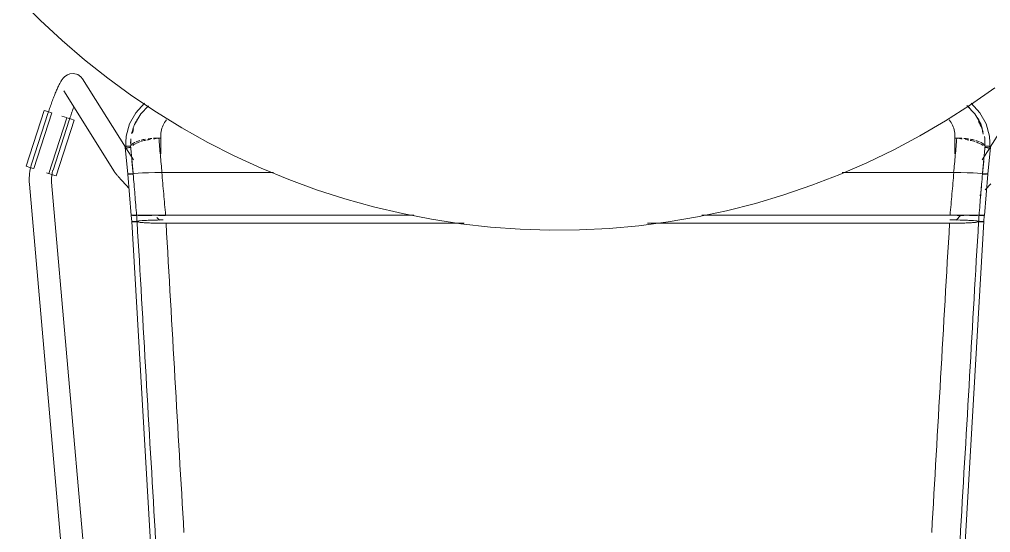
# Model space of a CAD drawing. Header units: millimetres. Extents: x 155927 to 326028, y -36033 to 97293.
# Drawn here: x 227357 to 227880, y 30797 to 31073 of the extents above; entities that cross this region are included whole.
import ezdxf

# ---------------------------------------------------------------- set-up
doc = ezdxf.new("R2010")
doc.units = ezdxf.units.MM
doc.header["$MEASUREMENT"] = 0
doc.layers.add('I-FURN', color=8, linetype='CONTINUOUS', lineweight=9)

msp = doc.modelspace()

# ---------------------------------------------------------------- linework, layer by layer
at = {"layer": 'I-FURN'}
for p, q in [((227357.05, 31083.92), (227368.31, 31072.54)), ((227368.31, 31072.54), (227380, 31061.63)), ((227380, 31061.63), (227392.13, 31051.19)), ((227392.13, 31051.19), (227404.66, 31041.25)), ((227386.24, 31043.79), (227384.27, 31043.62)), ((227388.47, 31043.2), (227386.24, 31043.79)), ((227378.96, 31038.74), (227378.73, 31038.31)), ((227379.19, 31039.15), (227378.96, 31038.74)), ((227379.42, 31039.55), (227379.19, 31039.15)), ((227379.67, 31039.94), (227379.42, 31039.55)), ((227379.92, 31040.33), (227379.67, 31039.94)), ((227380.2, 31040.72), (227379.92, 31040.33)), ((227380.51, 31041.12), (227380.2, 31040.72)), ((227380.88, 31041.55), (227380.51, 31041.12)), ((227381.35, 31042.01), (227380.88, 31041.55)), ((227381.97, 31042.53), (227381.35, 31042.01)), ((227382.89, 31043.1), (227381.97, 31042.53)), ((227384.27, 31043.62), (227382.89, 31043.1)), ((227390.2, 31041.98), (227388.47, 31043.2)), ((227390.2, 31041.98), (227391.09, 31040.86)), ((227414.13, 31004.09), (227391.09, 31040.86)), ((227404.66, 31041.25), (227417.58, 31031.81)), ((227902.88, 31040.86), (227879.85, 31004.09)), ((227376.61, 31033.73), (227376.36, 31033.13)), ((227376.85, 31034.31), (227376.61, 31033.73)), ((227377.09, 31034.87), (227376.85, 31034.31)), ((227377.33, 31035.41), (227377.09, 31034.87)), ((227377.57, 31035.94), (227377.33, 31035.41)), ((227377.81, 31036.45), (227377.57, 31035.94)), ((227378.04, 31036.94), (227377.81, 31036.45)), ((227378.27, 31037.42), (227378.04, 31036.94)), ((227378.5, 31037.87), (227378.27, 31037.42)), ((227378.73, 31038.31), (227378.5, 31037.87)), ((227380.93, 31034.49), (227408.23, 30990.9)), ((227869.27, 31026.93), (227882.39, 31036.09)), ((227374.59, 31028.57), (227374.34, 31027.87)), ((227374.85, 31029.26), (227374.59, 31028.57)), ((227375.1, 31029.94), (227374.85, 31029.26)), ((227375.35, 31030.6), (227375.1, 31029.94)), ((227375.61, 31031.26), (227375.35, 31030.6)), ((227375.86, 31031.9), (227375.61, 31031.26)), ((227376.11, 31032.52), (227375.86, 31031.9)), ((227376.36, 31033.13), (227376.11, 31032.52)), ((227417.58, 31031.81), (227430.87, 31022.9)), ((227360.72, 30993.88), (227370.41, 31023.89)), ((227370.41, 31023.89), (227372.37, 31023.26)), ((227372.37, 31023.26), (227374.34, 31022.62)), ((227372.83, 31023.53), (227372.58, 31022.79)), ((227373.08, 31024.27), (227372.83, 31023.53)), ((227373.32, 31025), (227373.08, 31024.27)), ((227373.58, 31025.73), (227373.32, 31025)), ((227373.83, 31026.45), (227373.58, 31025.73)), ((227374.08, 31027.16), (227373.83, 31026.45)), ((227374.34, 31027.87), (227374.08, 31027.16)), ((227385.35, 31023.04), (227385.11, 31022.37)), ((227385.59, 31023.7), (227385.35, 31023.04)), ((227385.82, 31024.34), (227385.59, 31023.7)), ((227386.06, 31024.98), (227385.82, 31024.34)), ((227386.29, 31025.6), (227386.06, 31024.98)), ((227419.73, 31022.67), (227424.47, 31027.82)), ((227422.41, 31022.09), (227426.49, 31026.36)), ((227430.87, 31022.9), (227444.5, 31014.52)), ((227855.79, 31018.31), (227869.27, 31026.93)), ((227871.56, 31022.09), (227867.3, 31026.56)), ((227874.25, 31022.67), (227869.5, 31027.82)), ((227372.44, 31022.33), (227363.72, 30995.52)), ((227364.77, 30992.58), (227374.46, 31022.58)), ((227372.58, 31022.79), (227372.44, 31022.33)), ((227382.53, 31019.98), (227372.84, 30989.97)), ((227375.14, 30991.81), (227383.85, 31018.63)), ((227376.88, 30988.67), (227386.57, 31018.67)), ((227382.43, 31020.01), (227379.95, 31020.81)), ((227382.64, 31019.94), (227384.62, 31019.3)), ((227383.96, 31018.95), (227383.85, 31018.63)), ((227384.18, 31019.65), (227383.96, 31018.95)), ((227384.41, 31020.34), (227384.18, 31019.65)), ((227384.65, 31021.02), (227384.41, 31020.34)), ((227384.62, 31019.3), (227386.57, 31018.67)), ((227384.88, 31021.7), (227384.65, 31021.02)), ((227385.11, 31022.37), (227384.88, 31021.7)), ((227416.34, 31016.66), (227419.73, 31022.67)), ((227419.05, 31016.26), (227422.41, 31022.09)), ((227841.98, 31010.23), (227855.79, 31018.31)), ((227874.93, 31016.26), (227871.56, 31022.09)), ((227877.64, 31016.66), (227874.25, 31022.67)), ((227414.47, 31010.14), (227416.34, 31016.66)), ((227444.5, 31014.52), (227458.46, 31006.7)), ((227879.51, 31010.14), (227877.64, 31016.66)), ((227414.18, 31003.23), (227414.47, 31010.14)), ((227432.13, 31009.02), (227433.18, 31009.02)), ((227433.12, 31010.26), (227433.12, 31000.51)), ((227827.86, 31002.71), (227841.98, 31010.23)), ((227860.8, 31009.02), (227861.85, 31009.02)), ((227860.85, 31000.51), (227860.85, 31010.26)), ((227879.8, 31003.23), (227879.51, 31010.14)), ((227414.06, 31004.13), (227415.48, 30989.63)), ((227418.4, 30997.27), (227414.36, 31003.72)), ((227458.46, 31006.7), (227472.72, 30999.45)), ((227813.45, 30995.77), (227827.86, 31002.71)), ((227879.62, 31003.72), (227875.58, 30997.27)), ((227879.92, 31004.13), (227878.5, 30989.63)), ((227472.72, 30999.45), (227487.25, 30992.76)), ((227362.68, 30993.25), (227360.72, 30993.88)), ((227362.86, 30992.21), (227362.67, 30991.08)), ((227364.65, 30992.62), (227362.68, 30993.25)), ((227363.11, 30993.32), (227362.86, 30992.21)), ((227363.39, 30994.43), (227363.11, 30993.32)), ((227363.72, 30995.52), (227363.39, 30994.43)), ((227374.94, 30991.15), (227375.13, 30991.79)), ((227375.13, 30991.79), (227375.14, 30991.81)), ((227487.25, 30992.76), (227502.05, 30986.67)), ((227798.77, 30989.4), (227813.45, 30995.77)), ((227362.34, 30987.67), (227362.33, 30986.53)), ((227362.33, 30986.53), (227362.36, 30985.39)), ((227362.41, 30988.81), (227362.34, 30987.67)), ((227362.51, 30989.95), (227362.41, 30988.81)), ((227362.67, 30991.08), (227362.51, 30989.95)), ((227372.74, 30990), (227371.58, 30990.38)), ((227374.93, 30989.3), (227372.95, 30989.93)), ((227374.33, 30986.57), (227374.34, 30987.23)), ((227374.35, 30985.91), (227374.33, 30986.57)), ((227374.34, 30987.23), (227374.37, 30987.9)), ((227374.37, 30987.9), (227374.43, 30988.55)), ((227374.43, 30988.55), (227374.52, 30989.21)), ((227374.52, 30989.21), (227374.63, 30989.86)), ((227374.63, 30989.86), (227374.77, 30990.51)), ((227374.77, 30990.51), (227374.94, 30991.15)), ((227376.88, 30988.67), (227374.93, 30989.3)), ((227408.23, 30990.9), (227408.45, 30990.58)), ((227408.45, 30990.58), (227408.63, 30990.32)), ((227408.63, 30990.32), (227408.8, 30990.09)), ((227408.8, 30990.09), (227408.98, 30989.87)), ((227408.98, 30989.87), (227409.16, 30989.65)), ((227409.16, 30989.65), (227409.35, 30989.42)), ((227409.35, 30989.42), (227409.55, 30989.18)), ((227409.55, 30989.18), (227409.76, 30988.92)), ((227409.76, 30988.92), (227409.99, 30988.66)), ((227409.99, 30988.66), (227410.23, 30988.38)), ((227410.23, 30988.38), (227410.49, 30988.08)), ((227410.49, 30988.08), (227410.77, 30987.77)), ((227410.77, 30987.77), (227411.05, 30987.45)), ((227411.05, 30987.45), (227411.35, 30987.11)), ((227411.35, 30987.11), (227411.67, 30986.76)), ((227411.67, 30986.76), (227412, 30986.4)), ((227412, 30986.4), (227412.34, 30986.02)), ((227415.48, 30989.64), (227415.55, 30989.66)), ((227415.55, 30989.66), (227415.48, 30989.64)), ((227415.48, 30989.63), (227417.31, 30967.43)), ((227415.55, 30989.61), (227415.48, 30989.63)), ((227415.48, 30989.63), (227415.54, 30989.61)), ((227415.54, 30989.61), (227415.73, 30989.59)), ((227415.74, 30989.69), (227415.55, 30989.66)), ((227415.74, 30989.59), (227415.55, 30989.61)), ((227415.73, 30989.59), (227416.02, 30989.56)), ((227416.03, 30989.71), (227415.74, 30989.69)), ((227415.74, 30989.69), (227416.04, 30989.71)), ((227416.03, 30989.56), (227415.74, 30989.59)), ((227416.02, 30989.56), (227416.41, 30989.55)), ((227416.42, 30989.72), (227416.03, 30989.71)), ((227416.41, 30989.55), (227416.03, 30989.56)), ((227416.04, 30989.71), (227416.42, 30989.72)), ((227416.41, 30989.55), (227416.86, 30989.54)), ((227416.86, 30989.54), (227416.41, 30989.55)), ((227416.87, 30989.73), (227416.42, 30989.72)), ((227416.42, 30989.72), (227416.88, 30989.73)), ((227416.86, 30989.54), (227417.35, 30989.53)), ((227417.35, 30989.53), (227416.86, 30989.54)), ((227417.36, 30989.74), (227416.87, 30989.73)), ((227416.88, 30989.73), (227417.37, 30989.74)), ((227417.86, 30989.74), (227417.36, 30989.74)), ((227417.37, 30989.74), (227417.86, 30989.74)), ((227417.85, 30989.53), (227418.32, 30989.54)), ((227418.32, 30989.54), (227417.85, 30989.53)), ((227418.33, 30989.73), (227417.86, 30989.74)), ((227417.86, 30989.74), (227418.33, 30989.73)), ((227418.33, 30989.73), (227419.22, 30989.92)), ((227419.22, 30989.92), (227418.33, 30989.73)), ((227419.22, 30989.92), (227420.94, 30990.1)), ((227420.96, 30990.1), (227419.22, 30989.92)), ((227420.96, 30990.1), (227423.39, 30990.25)), ((227423.44, 30990.25), (227420.96, 30990.1)), ((227423.43, 30990.25), (227426.47, 30990.36)), ((227426.54, 30990.37), (227423.44, 30990.25)), ((227426.47, 30990.36), (227426.49, 30990.36)), ((227426.53, 30990.37), (227429.97, 30990.44)), ((227429.97, 30990.44), (227426.54, 30990.37)), ((227433.83, 30990.47), (227430.07, 30990.44)), ((227430.07, 30990.44), (227433.71, 30990.47)), ((227493.95, 30990.47), (227433.83, 30990.47)), ((227433.83, 30990.47), (227493.95, 30990.47)), ((227502.05, 30986.67), (227517.07, 30981.17)), ((227783.85, 30983.63), (227798.77, 30989.4)), ((227860.15, 30990.47), (227800.03, 30990.47)), ((227800.03, 30990.47), (227860.15, 30990.47)), ((227863.91, 30990.44), (227860.15, 30990.47)), ((227860.27, 30990.47), (227863.91, 30990.44)), ((227864, 30990.44), (227867.44, 30990.37)), ((227867.44, 30990.37), (227864.01, 30990.44)), ((227870.54, 30990.25), (227867.44, 30990.37)), ((227867.51, 30990.36), (227870.54, 30990.25)), ((227873.02, 30990.1), (227870.54, 30990.25)), ((227870.58, 30990.25), (227873.02, 30990.1)), ((227874.76, 30989.92), (227873.02, 30990.1)), ((227873.04, 30990.1), (227874.76, 30989.92)), ((227874.76, 30989.92), (227875.64, 30989.73)), ((227875.65, 30989.73), (227874.76, 30989.92)), ((227875.64, 30989.73), (227876.11, 30989.74)), ((227876.12, 30989.74), (227875.65, 30989.73)), ((227875.66, 30989.54), (227876.13, 30989.53)), ((227876.13, 30989.53), (227875.66, 30989.54)), ((227876.11, 30989.74), (227876.61, 30989.74)), ((227876.61, 30989.74), (227876.12, 30989.74)), ((227876.13, 30989.53), (227876.63, 30989.53)), ((227876.63, 30989.53), (227876.13, 30989.53)), ((227877.11, 30989.73), (227876.61, 30989.74)), ((227876.61, 30989.74), (227877.1, 30989.73)), ((227876.63, 30989.53), (227877.12, 30989.54)), ((227877.12, 30989.54), (227876.63, 30989.53)), ((227878.49, 30989.63), (227876.67, 30967.43)), ((227877.1, 30989.73), (227877.55, 30989.72)), ((227877.56, 30989.72), (227877.11, 30989.73)), ((227877.12, 30989.54), (227877.57, 30989.55)), ((227877.57, 30989.55), (227877.12, 30989.54)), ((227877.55, 30989.72), (227877.94, 30989.71)), ((227877.94, 30989.71), (227877.56, 30989.72)), ((227878.24, 30989.69), (227877.94, 30989.71)), ((227877.94, 30989.71), (227878.23, 30989.69)), ((227877.95, 30989.56), (227878.24, 30989.59)), ((227878.24, 30989.59), (227877.95, 30989.56)), ((227878.43, 30989.66), (227878.24, 30989.69)), ((227878.24, 30989.59), (227878.43, 30989.61)), ((227878.43, 30989.61), (227878.24, 30989.59)), ((227878.42, 30989.66), (227878.49, 30989.64)), ((227878.5, 30989.64), (227878.43, 30989.66)), ((227878.49, 30989.63), (227878.43, 30989.61)), ((227878.43, 30989.61), (227878.5, 30989.63)), ((227362.36, 30985.39), (227362.43, 30984.25)), ((227362.43, 30984.25), (227362.44, 30984.2)), ((227362.44, 30984.2), (227401.39, 30540.88)), ((227374.39, 30985.25), (227374.35, 30985.91)), ((227411.69, 30560.75), (227374.39, 30985.25)), ((227412.34, 30986.02), (227412.7, 30985.63)), ((227412.7, 30985.63), (227413.07, 30985.23)), ((227413.07, 30985.23), (227413.45, 30984.82)), ((227413.45, 30984.82), (227413.84, 30984.39)), ((227413.84, 30984.39), (227414.24, 30983.96)), ((227414.24, 30983.96), (227414.65, 30983.51)), ((227414.65, 30983.51), (227415.08, 30983.06)), ((227415.08, 30983.06), (227415.51, 30982.6)), ((227415.51, 30982.6), (227415.95, 30982.12)), ((227517.07, 30981.17), (227532.3, 30976.28)), ((227768.71, 30978.46), (227783.85, 30983.63)), ((227877.58, 30981.65), (227877.12, 30981.16)), ((227878.03, 30982.12), (227877.58, 30981.65)), ((227878.47, 30982.6), (227878.03, 30982.12)), ((227878.9, 30983.06), (227878.47, 30982.6)), ((227879.32, 30983.51), (227878.9, 30983.06)), ((227879.73, 30983.96), (227879.32, 30983.51)), ((227880.14, 30984.39), (227879.73, 30983.96)), ((227532.3, 30976.28), (227547.72, 30972)), ((227753.37, 30973.89), (227768.71, 30978.46)), ((227874.76, 30978.68), (227874.28, 30978.17)), ((227547.72, 30972), (227563.29, 30968.34)), ((227737.87, 30969.95), (227753.37, 30973.89)), ((227417.31, 30967.43), (227417.38, 30967.44)), ((227417.37, 30967.44), (227417.31, 30967.43)), ((227417.58, 30964.08), (227417.31, 30967.43)), ((227417.38, 30967.43), (227417.31, 30967.43)), ((227417.31, 30967.43), (227417.37, 30967.43)), ((227417.85, 30967.44), (227417.56, 30967.44)), ((227417.57, 30967.44), (227417.86, 30967.44)), ((227418.24, 30967.44), (227417.85, 30967.44)), ((227417.86, 30967.44), (227418.24, 30967.44)), ((227418.25, 30967.43), (227417.86, 30967.43)), ((227417.86, 30967.43), (227418.24, 30967.43)), ((227418.24, 30967.44), (227418.69, 30967.44)), ((227418.69, 30967.44), (227418.24, 30967.44)), ((227418.24, 30967.43), (227418.69, 30967.43)), ((227418.7, 30967.43), (227418.25, 30967.43)), ((227418.69, 30967.44), (227419.18, 30967.44)), ((227419.18, 30967.44), (227418.69, 30967.44)), ((227418.69, 30967.43), (227419.19, 30967.43)), ((227419.19, 30967.43), (227418.7, 30967.43)), ((227419.18, 30967.44), (227419.68, 30967.44)), ((227419.68, 30967.44), (227419.18, 30967.44)), ((227419.68, 30967.43), (227419.19, 30967.43)), ((227419.19, 30967.43), (227419.68, 30967.43)), ((227419.68, 30967.44), (227420.15, 30967.44)), ((227420.15, 30967.44), (227419.68, 30967.44)), ((227420.15, 30967.43), (227419.68, 30967.43)), ((227419.68, 30967.43), (227420.15, 30967.43)), ((227420.15, 30967.44), (227421.04, 30967.46)), ((227421.03, 30967.46), (227420.15, 30967.44)), ((227422.78, 30967.47), (227421.03, 30967.46)), ((227421.04, 30967.46), (227422.78, 30967.47)), ((227422.8, 30967.4), (227421.05, 30967.41)), ((227421.05, 30967.41), (227422.8, 30967.4)), ((227425.28, 30967.48), (227422.78, 30967.47)), ((227422.79, 30967.47), (227425.28, 30967.48)), ((227425.3, 30967.39), (227422.8, 30967.4)), ((227422.8, 30967.4), (227425.3, 30967.39)), ((227428.42, 30967.49), (227425.28, 30967.48)), ((227425.29, 30967.48), (227428.42, 30967.49)), ((227428.43, 30967.38), (227425.3, 30967.39)), ((227425.3, 30967.39), (227428.42, 30967.38)), ((227428.42, 30967.49), (227431.98, 30967.5)), ((227431.98, 30967.5), (227428.42, 30967.49)), ((227431.08, 30966.35), (227432.55, 30964.82)), ((227435.77, 30967.5), (227431.98, 30967.5)), ((227435.76, 30967.37), (227431.98, 30967.37)), ((227431.98, 30967.37), (227435.76, 30967.37)), ((227431.99, 30967.5), (227435.77, 30967.5)), ((227435.77, 30967.5), (227569.51, 30967.5)), ((227569.51, 30967.5), (227435.77, 30967.5)), ((227563.29, 30968.34), (227579, 30965.31)), ((227579, 30965.31), (227594.82, 30962.9)), ((227706.45, 30963.93), (227722.22, 30966.62)), ((227722.22, 30966.62), (227737.87, 30969.95)), ((227724.57, 30967.5), (227858.2, 30967.5)), ((227858.2, 30967.5), (227724.57, 30967.5)), ((227858.2, 30967.5), (227861.99, 30967.5)), ((227861.99, 30967.5), (227858.2, 30967.5)), ((227861.43, 30964.82), (227864, 30967.49)), ((227861.99, 30967.5), (227865.56, 30967.49)), ((227865.56, 30967.49), (227861.99, 30967.5)), ((227865.55, 30967.38), (227861.99, 30967.37)), ((227862, 30967.37), (227865.55, 30967.38)), ((227865.56, 30967.49), (227868.69, 30967.48)), ((227868.69, 30967.48), (227865.56, 30967.49)), ((227871.17, 30967.4), (227868.67, 30967.39)), ((227868.68, 30967.39), (227871.18, 30967.4)), ((227868.69, 30967.48), (227871.19, 30967.47)), ((227871.2, 30967.47), (227868.69, 30967.48)), ((227872.92, 30967.41), (227871.17, 30967.4)), ((227871.18, 30967.4), (227872.93, 30967.41)), ((227871.2, 30967.47), (227872.94, 30967.46)), ((227872.94, 30967.46), (227871.2, 30967.47)), ((227872.94, 30967.46), (227873.83, 30967.44)), ((227873.83, 30967.44), (227872.94, 30967.46)), ((227874.29, 30967.43), (227873.82, 30967.43)), ((227873.82, 30967.43), (227874.29, 30967.43)), ((227873.83, 30967.44), (227874.3, 30967.44)), ((227874.3, 30967.44), (227873.83, 30967.44)), ((227874.79, 30967.43), (227874.29, 30967.43)), ((227874.29, 30967.43), (227874.79, 30967.43)), ((227874.3, 30967.44), (227874.8, 30967.44)), ((227874.8, 30967.44), (227874.3, 30967.44)), ((227875.28, 30967.43), (227874.79, 30967.43)), ((227874.79, 30967.43), (227875.28, 30967.43)), ((227874.8, 30967.44), (227875.29, 30967.44)), ((227875.29, 30967.44), (227874.8, 30967.44)), ((227875.73, 30967.43), (227875.28, 30967.43)), ((227875.28, 30967.43), (227875.73, 30967.43)), ((227875.29, 30967.44), (227875.74, 30967.44)), ((227875.74, 30967.44), (227875.29, 30967.44)), ((227876.11, 30967.43), (227875.73, 30967.43)), ((227875.73, 30967.43), (227876.12, 30967.43)), ((227875.74, 30967.44), (227876.12, 30967.44)), ((227876.12, 30967.44), (227875.74, 30967.44)), ((227876.41, 30967.43), (227876.11, 30967.43)), ((227876.12, 30967.44), (227876.41, 30967.44)), ((227876.42, 30967.44), (227876.12, 30967.44)), ((227876.12, 30967.43), (227876.41, 30967.43)), ((227876.4, 30964.08), (227876.66, 30967.43)), ((227876.41, 30967.44), (227876.6, 30967.44)), ((227876.6, 30967.43), (227876.41, 30967.43)), ((227876.41, 30967.43), (227876.6, 30967.43)), ((227876.6, 30967.44), (227876.42, 30967.44)), ((227876.6, 30967.44), (227876.66, 30967.43)), ((227876.67, 30967.43), (227876.6, 30967.44)), ((227876.66, 30967.43), (227876.6, 30967.43)), ((227876.6, 30967.43), (227876.67, 30967.43)), ((227417.65, 30964.1), (227417.58, 30964.08)), ((227417.58, 30964.08), (227436.87, 30632.17)), ((227417.58, 30964.08), (227417.65, 30964.05)), ((227417.84, 30964.13), (227417.65, 30964.1)), ((227417.65, 30964.05), (227417.84, 30964.02)), ((227418.14, 30964.15), (227417.84, 30964.13)), ((227417.84, 30964.02), (227418.13, 30964)), ((227418.13, 30964), (227418.51, 30963.98)), ((227418.52, 30964.17), (227418.14, 30964.15)), ((227418.51, 30963.98), (227418.96, 30963.97)), ((227418.97, 30964.18), (227418.52, 30964.17)), ((227418.96, 30963.97), (227419.45, 30963.96)), ((227419.46, 30964.19), (227418.97, 30964.18)), ((227419.45, 30963.96), (227419.95, 30963.97)), ((227419.96, 30964.18), (227419.46, 30964.19)), ((227419.95, 30963.97), (227420.42, 30963.98)), ((227420.43, 30964.17), (227419.96, 30964.18)), ((227420.42, 30963.98), (227421.31, 30963.77)), ((227421.33, 30964.39), (227420.43, 30964.17)), ((227421.31, 30963.77), (227423.06, 30963.57)), ((227423.08, 30964.58), (227421.33, 30964.39)), ((227423.06, 30963.57), (227425.56, 30963.41)), ((227425.57, 30964.74), (227423.08, 30964.58)), ((227425.56, 30963.41), (227428.69, 30963.29)), ((227428.69, 30964.86), (227425.57, 30964.74)), ((227432.24, 30964.94), (227428.69, 30964.86)), ((227428.69, 30963.29), (227432.25, 30963.21)), ((227434.5, 30964.96), (227432.24, 30964.94)), ((227432.25, 30963.21), (227436.04, 30963.18)), ((227436.04, 30963.18), (227596.61, 30963.18)), ((227596.61, 30963.18), (227436.04, 30963.18)), ((227594.82, 30962.9), (227610.72, 30961.13)), ((227610.72, 30961.13), (227626.68, 30960)), ((227658.67, 30959.66), (227674.65, 30960.44)), ((227674.65, 30960.44), (227690.58, 30961.87)), ((227690.58, 30961.87), (227706.45, 30963.93)), ((227695.34, 30963.18), (227857.94, 30963.18)), ((227857.94, 30963.18), (227695.34, 30963.18)), ((227876.39, 30964.08), (227857.11, 30632.17)), ((227857.94, 30963.18), (227861.72, 30963.21)), ((227861.73, 30964.94), (227858.05, 30964.97)), ((227861.72, 30963.21), (227865.29, 30963.29)), ((227865.28, 30964.86), (227861.73, 30964.94)), ((227868.4, 30964.74), (227865.28, 30964.86)), ((227865.29, 30963.29), (227868.42, 30963.41)), ((227870.9, 30964.58), (227868.4, 30964.74)), ((227868.42, 30963.41), (227870.92, 30963.57)), ((227872.65, 30964.39), (227870.9, 30964.58)), ((227870.92, 30963.57), (227872.67, 30963.77)), ((227873.55, 30964.17), (227872.65, 30964.39)), ((227872.67, 30963.77), (227873.56, 30963.98)), ((227874.02, 30964.18), (227873.55, 30964.17)), ((227873.56, 30963.98), (227874.03, 30963.97)), ((227874.52, 30964.19), (227874.02, 30964.18)), ((227874.03, 30963.97), (227874.52, 30963.96)), ((227875.01, 30964.18), (227874.52, 30964.19)), ((227874.52, 30963.96), (227875.01, 30963.97)), ((227875.46, 30964.17), (227875.01, 30964.18)), ((227875.01, 30963.97), (227875.47, 30963.98)), ((227875.84, 30964.15), (227875.46, 30964.17)), ((227875.47, 30963.98), (227875.85, 30964)), ((227876.14, 30964.13), (227875.84, 30964.15)), ((227875.85, 30964), (227876.14, 30964.02)), ((227876.33, 30964.1), (227876.14, 30964.13)), ((227876.14, 30964.02), (227876.33, 30964.05)), ((227876.39, 30964.08), (227876.33, 30964.1)), ((227876.33, 30964.05), (227876.39, 30964.08)), ((227626.68, 30960), (227642.67, 30959.51)), ((227642.67, 30959.51), (227658.67, 30959.66))]:
    msp.add_line(p, q, dxfattribs=at)
for points in [[(227867.24, 31026.54), (227867.7, 31026.16), (227868.17, 31025.76), (227868.63, 31025.36)], [(227418.56, 31014.08), (227418.3, 31013.37), (227418.12, 31012.65), (227417.99, 31011.91)], [(227416.93, 31006.22), (227416.94, 31007.04), (227416.98, 31007.87), (227417.06, 31008.69)], [(227417.04, 31007.46), (227416.98, 31006.81), (227416.97, 31006.16), (227416.98, 31005.51)], [(227419.89, 31007.05), (227420.48, 31007.3), (227421.14, 31007.53), (227421.87, 31007.74)], [(227424.94, 31007.8), (227424.02, 31007.59), (227423.08, 31007.36), (227422.23, 31007.11)], [(227422.55, 31007.92), (227423.29, 31008.11), (227424.09, 31008.26), (227424.92, 31008.42)], [(227427.66, 31008.35), (227426.95, 31008.23), (227426.28, 31008.09), (227425.6, 31007.95)], [(227426.45, 31008.64), (227427.09, 31008.72), (227427.74, 31008.8), (227428.41, 31008.85)], [(227430.72, 31008.78), (227430.24, 31008.73), (227429.77, 31008.67), (227429.31, 31008.6)], [(227429.34, 31008.92), (227430.25, 31008.98), (227431.18, 31009.01), (227432.13, 31009.02)], [(227432.13, 31009.02), (227432.39, 31005.99), (227432.93, 30999.85), (227433.52, 30993.6), (227433.83, 30990.47)], [(227433.18, 31009.02), (227433.13, 31009.52), (227433.11, 31010.03), (227433.12, 31010.54)], [(227861.85, 31009.02), (227861.59, 31005.99), (227861.04, 30999.85), (227860.45, 30993.6), (227860.15, 30990.47)], [(227860.85, 31010.53), (227860.86, 31010.03), (227860.84, 31009.52), (227860.8, 31009.02)], [(227861.85, 31009.02), (227862.79, 31009.01), (227863.72, 31008.98), (227864.63, 31008.92)], [(227864.68, 31008.6), (227864.21, 31008.67), (227863.74, 31008.72), (227863.26, 31008.77)], [(227865.56, 31008.85), (227866.46, 31008.78), (227867.35, 31008.67), (227868.2, 31008.55)], [(227868.37, 31007.95), (227867.72, 31008.09), (227867.06, 31008.23), (227866.37, 31008.35)], [(227871.63, 31007.1), (227870.83, 31007.35), (227869.95, 31007.58), (227869.03, 31007.8)], [(227869.05, 31008.42), (227869.89, 31008.27), (227870.7, 31008.11), (227871.44, 31007.92)], [(227872.1, 31007.74), (227872.83, 31007.53), (227873.47, 31007.3), (227874.07, 31007.05)], [(227876.74, 31009.96), (227876.93, 31008.73), (227876.97, 31007.47), (227876.97, 31006.21)], [(227877.04, 31005.51), (227877.02, 31006.41), (227876.97, 31007.31), (227876.86, 31008.2)], [(227416.89, 31004.68), (227417.04, 31005.08), (227417.6, 31005.83), (227418.75, 31006.53), (227419.44, 31006.85)], [(227416.89, 31004.68), (227417.13, 31002.24), (227417.61, 30997.29), (227418.09, 30992.25), (227418.33, 30989.73)], [(227419.48, 31005.99), (227418.84, 31005.68), (227418.45, 31005.36), (227418.12, 31005.04)], [(227421.9, 31006.96), (227421.09, 31006.69), (227420.28, 31006.41), (227419.72, 31006.11)], [(227874.25, 31006.11), (227873.62, 31006.41), (227872.87, 31006.68), (227872.05, 31006.95)], [(227876.07, 31005.04), (227875.66, 31005.36), (227875.14, 31005.69), (227874.5, 31006)], [(227877.08, 31004.68), (227876.84, 31002.24), (227876.36, 30997.29), (227875.89, 30992.25), (227875.65, 30989.73)], [(227879.73, 31003.38), (227879.69, 31003.42), (227879.57, 31003.52), (227879.27, 31003.65), (227878.89, 31003.77), (227878.43, 31003.86), (227877.94, 31003.93), (227877.44, 31003.96), (227877.13, 31003.96), (227876.98, 31003.95)], [(227417.61, 30996.63), (227417.85, 30994.28), (227418.08, 30991.92), (227418.32, 30989.54)], [(227876.36, 30996.63), (227876.13, 30994.34), (227875.91, 30992.04), (227875.68, 30989.73)], [(227419.23, 30978.59), (227418.93, 30982.25), (227418.62, 30985.9), (227418.32, 30989.54)], [(227420.15, 30967.44), (227419.84, 30971.16), (227419.24, 30978.6), (227418.64, 30986.02), (227418.33, 30989.73)], [(227434.74, 30978.99), (227434.4, 30982.82), (227434.05, 30986.64), (227433.71, 30990.47)], [(227860.27, 30990.47), (227859.92, 30986.64), (227859.58, 30982.82), (227859.24, 30978.99)], [(227873.83, 30967.44), (227874.13, 30971.16), (227874.74, 30978.6), (227875.34, 30986.02), (227875.64, 30989.73)], [(227435.77, 30967.5), (227435.43, 30971.33), (227435.08, 30975.16), (227434.74, 30978.99)], [(227859.24, 30978.99), (227858.89, 30975.16), (227858.55, 30971.33), (227858.2, 30967.5)], [(227419.63, 30973.75), (227419.6, 30974.16), (227419.56, 30974.57), (227419.53, 30974.98)], [(227420.15, 30967.44), (227420.19, 30966.86), (227420.28, 30965.71), (227420.37, 30964.55), (227420.42, 30963.98)], [(227420.15, 30967.43), (227420.2, 30966.89), (227420.29, 30965.8), (227420.38, 30964.72), (227420.42, 30964.18)], [(227873.82, 30967.43), (227873.78, 30966.89), (227873.69, 30965.8), (227873.6, 30964.72), (227873.55, 30964.18)], [(227873.83, 30967.44), (227873.78, 30966.86), (227873.69, 30965.71), (227873.6, 30964.55), (227873.56, 30963.98)], [(227439.74, 30631.98), (227436.52, 30687.21), (227430.08, 30797.81), (227423.64, 30908.57), (227420.42, 30963.98)], [(227445.62, 30796.69), (227442.43, 30852.15), (227439.23, 30907.66), (227436.04, 30963.18)], [(227857.94, 30963.18), (227854.74, 30907.66), (227851.55, 30852.13), (227848.35, 30796.69)], [(227854.24, 30631.98), (227857.46, 30687.21), (227863.9, 30797.81), (227870.34, 30908.57), (227873.56, 30963.98)], [(227873.55, 30964.18), (227874.15, 30964.19), (227875.65, 30964.19), (227876.4, 30964.11), (227876.4, 30964.08)]]:
    msp.add_open_spline(points, degree=3, dxfattribs=at)
for points, knots in [([(227417.5, 31011.37), (227417.94, 31013.45), (227418.92, 31016.4), (227420.47, 31019.07), (227421, 31019.87)], [-0.8210019, -0.8210019, -0.8210019, -0.8210019, -0.6666667, -0.5975811, -0.5975811, -0.5975811, -0.5975811]), ([(227433.18, 31009.02), (227432.96, 31011.4), (227433.59, 31015.01), (227435.52, 31018), (227436.29, 31018.91)], [0, 0, 0, 0, 0.3333333, 0.5, 0.5, 0.5, 0.5]), ([(227857.69, 31018.91), (227858.45, 31018), (227860.38, 31015.01), (227861.01, 31011.4), (227860.8, 31009.02)], [0.5, 0.5, 0.5, 0.5, 0.6666667, 1, 1, 1, 1]), ([(227872.88, 31020.14), (227873.44, 31019.25), (227875.11, 31016.43), (227875.72, 31013.33), (227876.01, 31011.19)], [0.591443, 0.591443, 0.591443, 0.591443, 0.6666667, 0.8236682, 0.8236682, 0.8236682, 0.8236682]), ([(227876, 31012.29), (227875.61, 31013.63), (227874.88, 31015.59), (227873.88, 31017.42), (227873.53, 31018)], [0.2297626, 0.2297626, 0.2297626, 0.2297626, 0.3333333, 0.3824546, 0.3824546, 0.3824546, 0.3824546]), ([(227414.11, 31004.28), (227414.12, 31004.3), (227414.17, 31004.35), (227414.28, 31004.42), (227414.47, 31004.52), (227414.79, 31004.62), (227415.18, 31004.7), (227415.54, 31004.73), (227415.92, 31004.75), (227416.36, 31004.74), (227416.72, 31004.71), (227416.89, 31004.68)], [0.5555556, 0.5555556, 0.5555556, 0.5555556, 0.5833333, 0.6180556, 0.6527778, 0.7222222, 0.7916667, 0.8263889, 0.8611111, 0.9305556, 1, 1, 1, 1]), ([(227417, 31003.95), (227416.77, 31003.96), (227416.29, 31003.95), (227415.54, 31003.87), (227414.87, 31003.72), (227414.44, 31003.54), (227414.28, 31003.42), (227414.24, 31003.38)], [-1, -1, -1, -1, -0.90625, -0.8125, -0.71875, -0.625, -0.5625, -0.5625, -0.5625, -0.5625]), ([(227874.56, 31006.84), (227875.24, 31006.52), (227876.37, 31005.82), (227876.94, 31005.08), (227877.08, 31004.68)], [0.6690305, 0.6690305, 0.6690305, 0.6690305, 0.8333333, 1, 1, 1, 1]), ([(227877.08, 31004.68), (227877.22, 31004.7), (227877.51, 31004.73), (227877.93, 31004.75), (227878.31, 31004.74), (227878.6, 31004.72), (227878.87, 31004.68), (227879.12, 31004.63), (227879.34, 31004.57), (227879.54, 31004.51), (227879.73, 31004.41), (227879.84, 31004.32), (227879.87, 31004.28)], [0, 0, 0, 0, 0.0555556, 0.1111111, 0.1666667, 0.1944444, 0.2222222, 0.2777778, 0.3055556, 0.3333333, 0.3888889, 0.4444444, 0.4444444, 0.4444444, 0.4444444]), ([(227873.82, 30967.43), (227874.13, 30971.12), (227874.57, 30976.46), (227875.01, 30981.79), (227875.15, 30983.43)], [0, 0, 0, 0, 0.5, 0.7233886, 0.7233886, 0.7233886, 0.7233886]), ([(227417.58, 30964.08), (227417.58, 30964.09), (227417.72, 30964.12), (227418.12, 30964.15), (227418.5, 30964.17), (227418.96, 30964.18), (227419.46, 30964.19), (227419.96, 30964.19), (227420.28, 30964.18), (227420.42, 30964.18)], [-0.5, -0.5, -0.5, -0.5, -0.375, -0.3125, -0.25, -0.1875, -0.125, -0.0625, 0, 0, 0, 0]), ([(227420.42, 30963.98), (227420.19, 30963.97), (227419.7, 30963.96), (227419.07, 30963.97), (227418.61, 30963.98), (227418.19, 30963.99), (227417.74, 30964.02), (227417.58, 30964.06), (227417.58, 30964.08)], [-1, -1, -1, -1, -0.90625, -0.8125, -0.765625, -0.71875, -0.625, -0.501507, -0.501507, -0.501507, -0.501507]), ([(227420.42, 30964.18), (227420.71, 30964.32), (227422.11, 30964.53), (227425.46, 30964.75), (227428.61, 30964.87), (227431.73, 30964.94), (227433.74, 30964.96), (227434.5, 30964.96)], [-1, -1, -1, -1, -0.6666667, -0.5, -0.3333333, -0.1666667, -0.0664381, -0.0664381, -0.0664381, -0.0664381]), ([(227436.04, 30963.18), (227434.76, 30963.18), (227432.21, 30963.2), (227428.61, 30963.28), (227425.44, 30963.4), (227422.08, 30963.62), (227420.69, 30963.83), (227420.42, 30963.98)], [-1, -1, -1, -1, -0.833333, -0.666667, -0.5, -0.333333, 0, 0, 0, 0]), ([(227873.56, 30963.98), (227873.28, 30963.83), (227871.89, 30963.62), (227868.54, 30963.4), (227865.37, 30963.28), (227861.76, 30963.2), (227859.22, 30963.18), (227857.94, 30963.18)], [-1, -1, -1, -1, -0.666667, -0.5, -0.333333, -0.166667, 0, 0, 0, 0]), ([(227858.05, 30964.97), (227860.56, 30964.97), (227864.33, 30964.91), (227868.52, 30964.75), (227871.87, 30964.53), (227873.26, 30964.32), (227873.55, 30964.18)], [-0.996036, -0.996036, -0.996036, -0.996036, -0.6666667, -0.5, -0.3333333, 0, 0, 0, 0]), ([(227876.4, 30964.08), (227876.4, 30964.06), (227876.26, 30964.03), (227875.87, 30964), (227875.48, 30963.98), (227875.03, 30963.97), (227874.53, 30963.96), (227874.03, 30963.97), (227873.71, 30963.97), (227873.56, 30963.98)], [-0.498493, -0.498493, -0.498493, -0.498493, -0.375, -0.3125, -0.25, -0.1875, -0.125, -0.0625, 0, 0, 0, 0])]:
    msp.add_open_spline(points, degree=3, knots=knots, dxfattribs=at)

doc.saveas('drawing.dxf')
